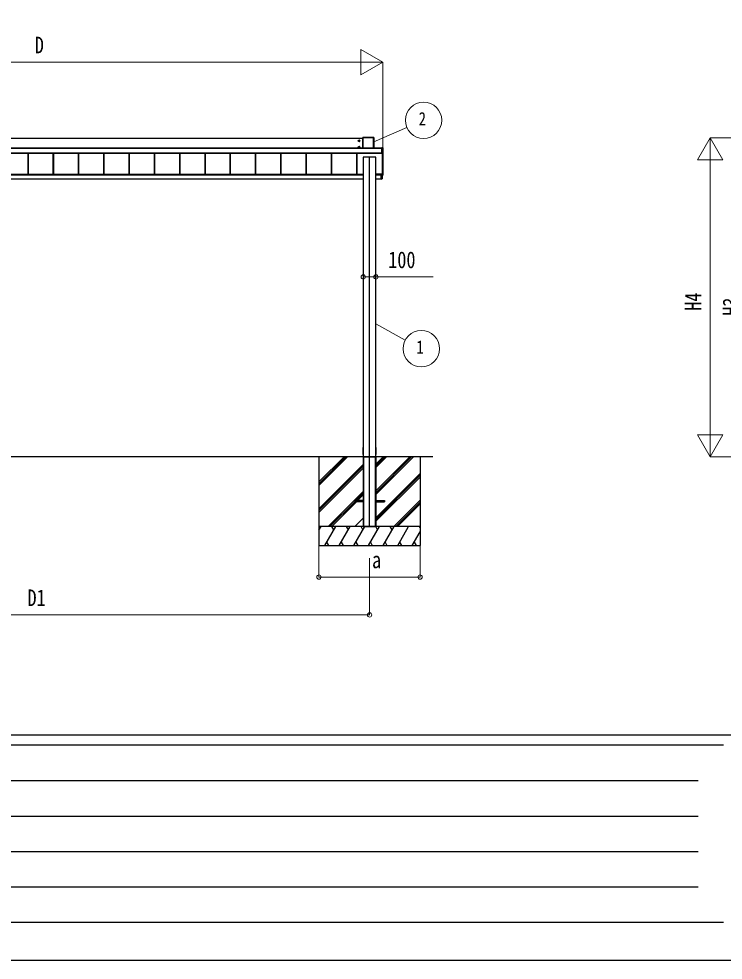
# Model space of a CAD drawing. Units: millimetres, scale not verified. Extents: x -16820 to 16820, y -11880 to 11880.
# Drawn here: x -10794 to -5222, y -11880 to -4436 of the extents above; entities that cross this region are included whole.
import ezdxf
from ezdxf.enums import TextEntityAlignment as Align

# ---------------------------------------------------------------- set-up
doc = ezdxf.new("R2010")
doc.units = ezdxf.units.MM
doc.header["$LTSCALE"] = 40
for name, color, linetype in [('0-3_YKK_11', 7, 'Continuous'), ('0-4_YKK_11E', 7, 'Continuous'), ('0-5_YKK_12', 2, 'Continuous'), ('0-6_YKK_A1', 4, 'Continuous'), ('0-8_YKK_ZWAK', 7, 'Continuous')]:
    doc.layers.add(name, color=color, linetype=linetype)
doc.layers.add('0-7_YKK_D', color=6, linetype='Continuous', lineweight=18)
doc.styles.add('ＭＳ ゴシック', font='')
doc.styles.get('ＭＳ ゴシック').set_extended_font_data('MS Gothic')

msp = doc.modelspace()

# ---------------------------------------------------------------- linework, layer by layer
at = {"layer": '0-3_YKK_11'}
for p, q in [((-13166.92, -5378.87), (-8072.92, -5378.87)), ((-8095.67, -5400.61), (-8110.17, -5400.61)), ((-8102.92, -5393.36), (-8102.92, -5407.86)), ((-8102.16, -5398.33), (-8102.16, -5397.61)), ((-8072.92, -5457.31), (-8072.92, -5375.15)), ((-7987.42, -5374.65), (-8072.42, -5374.65)), ((-7986.92, -5375.15), (-7986.92, -5457.31)), ((-7921.42, -5457.31), (-13318.42, -5457.31)), ((-13318.42, -5497.42), (-7921.42, -5497.42)), ((-10721.42, -5663.65), (-10721.42, -5497.42)), ((-10718.82, -5663.65), (-10718.82, -5497.42)), ((-10718.42, -5663.65), (-10718.42, -5497.42)), ((-10521.42, -5663.65), (-10521.42, -5497.42)), ((-10518.82, -5663.65), (-10518.82, -5497.42)), ((-10518.42, -5663.65), (-10518.42, -5497.42)), ((-10321.42, -5663.65), (-10321.42, -5497.42)), ((-10318.82, -5663.65), (-10318.82, -5497.42)), ((-10318.42, -5663.65), (-10318.42, -5497.42)), ((-10121.42, -5663.65), (-10121.42, -5497.42)), ((-10118.82, -5663.65), (-10118.82, -5497.42)), ((-10118.42, -5663.65), (-10118.42, -5497.42)), ((-9921.42, -5663.65), (-9921.42, -5497.42)), ((-9918.82, -5663.65), (-9918.82, -5497.42)), ((-9918.42, -5663.65), (-9918.42, -5497.42)), ((-9721.42, -5663.65), (-9721.42, -5497.42)), ((-9718.82, -5663.65), (-9718.82, -5497.42)), ((-9718.42, -5663.65), (-9718.42, -5497.42)), ((-9521.42, -5663.65), (-9521.42, -5497.42)), ((-9518.82, -5663.65), (-9518.82, -5497.42)), ((-9518.42, -5663.65), (-9518.42, -5497.42)), ((-9321.42, -5663.65), (-9321.42, -5497.42)), ((-9318.82, -5663.65), (-9318.82, -5497.42)), ((-9318.42, -5663.65), (-9318.42, -5497.42)), ((-9121.42, -5663.65), (-9121.42, -5497.42)), ((-9118.82, -5663.65), (-9118.82, -5497.42)), ((-9118.42, -5663.65), (-9118.42, -5497.42)), ((-8921.42, -5663.65), (-8921.42, -5497.42)), ((-8918.82, -5663.65), (-8918.82, -5497.42)), ((-8918.42, -5663.65), (-8918.42, -5497.42)), ((-8721.42, -5663.65), (-8721.42, -5497.42)), ((-8718.82, -5663.65), (-8718.82, -5497.42)), ((-8718.42, -5663.65), (-8718.42, -5497.42)), ((-8521.42, -5663.65), (-8521.42, -5497.42)), ((-8518.82, -5663.65), (-8518.82, -5497.42)), ((-8518.42, -5663.65), (-8518.42, -5497.42)), ((-8321.42, -5663.65), (-8321.42, -5497.42)), ((-8318.82, -5663.65), (-8318.82, -5497.42)), ((-8318.42, -5663.65), (-8318.42, -5497.42)), ((-8121.42, -5663.65), (-8121.42, -5497.42)), ((-8118.82, -5663.65), (-8118.82, -5497.42)), ((-8118.42, -5663.65), (-8118.42, -5497.42)), ((-8095.67, -5450.58), (-8110.17, -5450.58)), ((-8102.92, -5443.33), (-8102.92, -5457.83)), ((-8102.16, -5448.3), (-8102.16, -5447.58)), ((-7920.22, -5498.83), (-7921.42, -5498.83)), ((-7921.42, -5498.83), (-7921.42, -5498.83)), ((-7920.22, -5498.83), (-7920.22, -5498.83)), ((-7919.62, -5456.03), (-7913.92, -5456.03)), ((-7919.62, -5499.01), (-7913.92, -5499.01)), ((-7913.42, -5456.53), (-7913.42, -5498.51)), ((-8069.92, -5529.01), (-8069.92, -5529.3)), ((-8067.72, -5529), (-8069.62, -5529)), ((-8067.42, -5529.3), (-8067.42, -5529.01)), ((-8067.42, -5529.21), (-8066.42, -5529.21)), ((-8065.92, -5529.3), (-8065.92, -5529.23)), ((-7973.92, -5529.3), (-7973.92, -5529.23)), ((-7973.42, -5529.21), (-7972.42, -5529.21)), ((-7972.42, -5529.3), (-7972.42, -5529.01)), ((-7972.12, -5529), (-7970.22, -5529)), ((-7969.92, -5529.01), (-7969.92, -5529.3)), ((-13169.92, -5663.65), (-8069.92, -5663.65)), ((-13169.92, -5668.52), (-8069.92, -5668.52)), ((-7969.92, -5668.52), (-7926.92, -5668.52)), ((-7920.92, -5665.71), (-7920.92, -5668.29)), ((-7920.92, -5668.31), (-7920.92, -5668.29)), ((-7920.73, -5668.49), (-7920.74, -5668.49)), ((-7920.72, -5668.49), (-7920.72, -5668.49)), ((-7914.39, -5673.21), (-7920.42, -5673.59)), ((-7914.39, -5672.96), (-7913.92, -5672.47)), ((-7970.22, -7900), (-8069.62, -7900)), ((-8067.42, -8450), (-8067.42, -7900)), ((-8065.92, -8450), (-8065.92, -7900)), ((-7973.92, -8450), (-7973.92, -7900)), ((-7972.42, -8450), (-7972.42, -7900))]:
    msp.add_line(p, q, dxfattribs=at)
for points in [[(-8107.92, -5397.72), (-8107.92, -5403.5), (-8102.92, -5406.38), (-8097.92, -5403.5), (-8097.92, -5397.72), (-8102.92, -5394.84)], [(-8107.92, -5447.69), (-8107.92, -5453.47), (-8102.92, -5456.35), (-8097.92, -5453.47), (-8097.92, -5447.69), (-8102.92, -5444.81)]]:
    msp.add_lwpolyline(points, close=True, dxfattribs=at)
for points in [[(-8105.2, -5399.85), (-8105.92, -5399.85), (-8105.92, -5401.37), (-8105.2, -5401.37)], [(-8102.16, -5397.61), (-8103.68, -5397.61), (-8103.68, -5398.33)], [(-8103.68, -5402.89), (-8103.68, -5403.61), (-8102.16, -5403.61), (-8102.16, -5402.89)], [(-8100.64, -5401.37), (-8099.92, -5401.37), (-8099.92, -5399.85), (-8100.64, -5399.85)], [(-8105.2, -5449.82), (-8105.92, -5449.82), (-8105.92, -5451.34), (-8105.2, -5451.34)], [(-8102.16, -5447.58), (-8103.68, -5447.58), (-8103.68, -5448.3)], [(-8103.68, -5452.86), (-8103.68, -5453.58), (-8102.16, -5453.58), (-8102.16, -5452.86)], [(-8100.64, -5451.34), (-8099.92, -5451.34), (-8099.92, -5449.82), (-8100.64, -5449.82)], [(-7921.42, -5498.83), (-7921.42, -5498.28), (-7921.42, -5497.77), (-7921.42, -5456.71), (-7921.42, -5456.23), (-7921.42, -5456.08), (-7921.42, -5456.08), (-7920.22, -5456.08)], [(-7914.92, -5499.01), (-7914.92, -5671.43), (-7914.92, -5672), (-7920.42, -5672.33)], [(-7919.92, -5498.84), (-7919.92, -5671.98), (-7915.42, -5671.98), (-7914.92, -5671.48)], [(-7969.92, -8450), (-7969.92, -7896), (-7969.92, -5529.3), (-7970.22, -5529.3), (-8069.62, -5529.3), (-8069.92, -5529.3), (-8069.92, -7896), (-8069.92, -8450)], [(-7914.39, -5673.21), (-7913.92, -5672.71), (-7913.92, -5672.47), (-7913.92, -5630.94), (-7914.92, -5630.88)], [(-13169.92, -5700), (-13169.55, -5700), (-13169.07, -5700), (-8070.77, -5700), (-8070.29, -5700), (-8069.92, -5700)], [(-8070.79, -5700), (-8070.94, -5702.5), (-8070.42, -5702.5), (-8069.92, -5702.5)], [(-7922.92, -5663.99), (-7922.92, -5663.94), (-7922.92, -5663.65), (-7969.92, -5663.65)], [(-7969.92, -5700), (-7969.55, -5700), (-7969.07, -5700), (-7926.92, -5700)], [(-7969.92, -5702.5), (-7969.42, -5702.5), (-7968.9, -5702.5), (-7969.05, -5700)], [(-7921.92, -5663.26), (-7921.92, -5664), (-7926.92, -5663.99), (-7926.92, -5668.28), (-7926.92, -5668.48), (-7920.73, -5668.49), (-7920.73, -5668.79)], [(-7926.92, -5702.26), (-7926.92, -5668.78), (-7926.92, -5668.48)], [(-7926.92, -5702.26), (-7926.92, -5702.56), (-7920.7, -5702.18), (-7920.42, -5701.88)], [(-7919.92, -5662.96), (-7920.22, -5663.26), (-7923.42, -5663.26), (-7923.42, -5663.65)], [(-7920.42, -5663.26), (-7920.42, -5665.21), (-7920.42, -5668.79), (-7920.42, -5701.88)], [(-7920.42, -5673.01), (-7920.1, -5673.31), (-7914.39, -5672.96)], [(-8069.92, -7825.5), (-8071.65, -7825.5), (-8072.15, -7825.5), (-8072.42, -7856.7), (-8072.22, -7880), (-8071.72, -7880), (-8069.92, -7880)], [(-7969.92, -7880), (-7968.12, -7880), (-7967.62, -7880), (-7967.42, -7856.7), (-7967.69, -7825.5), (-7968.19, -7825.5), (-7969.92, -7825.5)]]:
    msp.add_lwpolyline(points, dxfattribs=at)
for centre, radius in [((-8102.92, -5400.61), 6.25), ((-8102.92, -5400.61), 5), ((-8102.92, -5450.58), 6.25), ((-8102.92, -5450.58), 5)]:
    msp.add_circle(centre, radius, dxfattribs=at)
for centre, radius, start, end in [((-8102.92, -5400.61), 5.58, 153.74848, 206.25152), ((-8102.92, -5400.61), 5.58, 93.74848, 146.25152), ((-8102.92, -5400.61), 5.58, 213.74848, 266.25152), ((-8105.2, -5398.33), 1.52, 270, 0), ((-8105.2, -5402.89), 1.52, 0, 90), ((-8102.92, -5400.61), 5.58, 33.74848, 86.25152), ((-8102.92, -5400.61), 5.58, 273.74848, 326.25152), ((-8100.64, -5398.33), 1.52, 180, 270), ((-8100.64, -5402.89), 1.52, 90, 180), ((-8102.92, -5400.61), 5.58, 333.74848, 26.25152), ((-8102.92, -5450.58), 5.58, 153.74848, 206.25152), ((-8102.92, -5450.58), 5.58, 93.74848, 146.25152), ((-8102.92, -5450.58), 5.58, 213.74848, 266.25152), ((-8105.2, -5448.3), 1.52, 270, 0), ((-8105.2, -5452.86), 1.52, 0, 90), ((-8102.92, -5450.58), 5.58, 33.74848, 86.25152), ((-8102.92, -5450.58), 5.58, 273.74848, 326.25152), ((-8100.64, -5448.3), 1.52, 180, 270), ((-8100.64, -5452.86), 1.52, 90, 180), ((-8102.92, -5450.58), 5.58, 333.74848, 26.25152), ((-7920.13, -5501.45), 2.62, 81.42612, 92.09097), ((-7919.78, -5454.67), 1.41, 271.33232, 274.49739)]:
    msp.add_arc(centre, radius, start, end, dxfattribs=at)
for centre, major_axis, ratio, start_param, end_param in [((-8072.42, -5375.15), (0.382, -0.325), 0.996231, 2.2770247, 3.8440941), ((-7987.42, -5375.15), (0.382, 0.325), 0.996231, 5.5806839, 7.1477533), ((-7920.22, -5456.07), (0.6, 0), 0.026226, 4.712389, 5.6461648), ((-7919.62, -5498.71), (0, 0.3), 0.998743, 2.0534275, 3.1415927), ((-7919.62, -5456.33), (0, 0.3), 0.998743, 6.2831853, 6.8214342), ((-7913.92, -5456.53), (0.382, 0.325), 0.996231, 5.5806839, 7.1477533), ((-7913.92, -5498.51), (0.382, -0.325), 0.996231, 5.4186173, 6.9856867), ((-8069.62, -5529.01), (0.3, 0), 0.034921, 1.5707963, 3.1415927), ((-8067.72, -5529.01), (0.3, 0), 0.034921, 6.2831853, 7.8539816), ((-8066.42, -5529.23), (0.5, 0), 0.034921, 6.2831853, 7.8539816), ((-7973.42, -5529.23), (0.5, 0), 0.034921, 1.5707963, 3.1415927), ((-7972.12, -5529.01), (0.3, 0), 0.034921, 1.5707963, 3.1415927), ((-7970.22, -5529.01), (0.3, 0), 0.034921, 6.2831853, 7.8539816), ((-7920.72, -5665.71), (-0.108, 0.169), 0.994155, 5.7105836, 7.28138), ((-7920.72, -5668.29), (0.145, 0.15), 0.921201, 2.3804184, 3.9145081)]:
    msp.add_ellipse(centre, major_axis=major_axis, ratio=ratio, start_param=start_param, end_param=end_param, dxfattribs=at)
at = {"layer": '0-4_YKK_11E'}
for p, q in [((-8072.08, -5375.28), (-8072.08, -5457.31)), ((-13318.42, -5457.79), (-7921.42, -5457.79)), ((-13318.42, -5496.76), (-7921.42, -5496.76)), ((-13318.42, -5497.28), (-7921.42, -5497.28)), ((-7921.42, -5497.42), (-13318.42, -5497.42)), ((-7920.22, -5456.08), (-7921.42, -5456.08)), ((-7914.38, -5456.71), (-7921.42, -5456.71)), ((-7921.42, -5498.83), (-7920.22, -5498.83)), ((-7920.22, -5456.08), (-7920.22, -5456.08)), ((-7919.67, -5456.07), (-7919.62, -5456.07)), ((-7919.62, -5456.07), (-7919.62, -5456.03)), ((-8069.62, -5529), (-8069.62, -5529.3)), ((-8067.72, -5529.3), (-8067.72, -5529)), ((-8066.42, -5529.21), (-8066.42, -5529.3)), ((-7973.42, -5529.3), (-7973.42, -5529.21)), ((-7972.12, -5529.3), (-7972.12, -5529)), ((-7970.22, -5529), (-7970.22, -5529.3)), ((-13169.92, -5665.65), (-8069.92, -5665.65)), ((-8069.92, -5702.18), (-8070.42, -5702.18)), ((-7969.92, -5665.65), (-7926.92, -5665.65)), ((-7969.42, -5702.18), (-7969.55, -5700)), ((-7926.92, -5668.28), (-7921.2, -5668.29)), ((-7920.72, -5668.79), (-7926.92, -5668.78)), ((-7920.42, -5673.59), (-7914.39, -5673.21)), ((-7914.39, -5672.96), (-7914.39, -5673.21))]:
    msp.add_line(p, q, dxfattribs=at)
for points in [[(-8072.92, -5375.15), (-8072.58, -5375.29), (-8072.58, -5457.31)], [(-7987.76, -5457.31), (-7987.76, -5375.28), (-8072.08, -5375.28), (-8072.08, -5374.79), (-8072.58, -5375.29)], [(-8072.42, -5374.65), (-8072.08, -5374.79), (-7987.76, -5374.79), (-7987.42, -5374.65)], [(-7987.76, -5375.28), (-7987.76, -5374.79), (-7987.26, -5375.29)], [(-7987.26, -5457.31), (-7987.26, -5375.29), (-7986.92, -5375.15)], [(-7913.92, -5456.03), (-7914.38, -5456.23), (-7914.38, -5456.71), (-7914.38, -5497.77), (-7921.42, -5497.77)], [(-7921.42, -5456.23), (-7914.38, -5456.23), (-7913.88, -5456.73)], [(-7913.92, -5499.01), (-7914.38, -5498.28), (-7921.42, -5498.28)], [(-7919.76, -5498.86), (-7919.62, -5498.89), (-7919.62, -5499.01)], [(-7914.38, -5497.77), (-7914.38, -5498.28), (-7913.88, -5497.79)], [(-7913.42, -5498.51), (-7913.88, -5497.79), (-7913.88, -5456.73), (-7913.42, -5456.53)], [(-8070.42, -5702.5), (-8070.42, -5702.18), (-8070.29, -5700)], [(-7969.92, -5702.18), (-7969.42, -5702.18), (-7969.42, -5702.5)], [(-7920.42, -5701.88), (-7920.7, -5701.88), (-7926.92, -5702.26)], [(-7920.92, -5668.29), (-7921.2, -5668.29), (-7921.2, -5665.71), (-7920.92, -5665.71)], [(-7920.73, -5668.79), (-7920.7, -5668.79), (-7920.7, -5701.88)], [(-7920.72, -5668.49), (-7920.72, -5665.21), (-7920.7, -5665.21), (-7920.7, -5663.26)], [(-7920.42, -5673.06), (-7920.1, -5673.36), (-7920.1, -5673.31)], [(-7914.39, -5673.21), (-7914.39, -5673.21), (-7913.92, -5672.71)]]:
    msp.add_lwpolyline(points, dxfattribs=at)
for centre, radius, start, end in [((-8072.2, -5379.39), 4.12, 88.40447, 95.35624), ((-7987.64, -5379.39), 4.12, 84.64376, 91.59553), ((-7914.27, -5460.83), 4.12, 84.64376, 91.59553), ((-7914.27, -5501.89), 4.12, 84.64376, 91.59553), ((-7921.13, -5670.28), 1.98, 83.79926, 91.95127), ((-7921.97, -5668.72), 1.25, 356.45735, 10.27369), ((-7921.93, -5668.67), 1.21, 354.17006, 8.37745), ((-7922.05, -5665.28), 1.35, 350.09675, 2.91202), ((-7921.92, -5668.72), 1.22, 356.27163, 10.47203), ((-7921.93, -5702.03), 1.24, 353.06854, 6.93146)]:
    msp.add_arc(centre, radius, start, end, dxfattribs=at)
for centre, major_axis, ratio, start_param, end_param in [((-7920.22, -5498.89), (0.6, 0), 0.096025, 6.2831853, 7.8539816), ((-7920.22, -5456.07), (0.6, 0), 0.026226, 5.6461648, 6.2831853), ((-8070.42, -5702.2), (0.5, -0.018), 0.036539, 1.5736281, 3.1406975), ((-7969.42, -5702.2), (0.5, 0.018), 0.036539, 0.0008951, 1.5679645), ((-7920.7, -5665.71), (-0.301, 0.4), 0.997782, 5.6362522, 7.2070486), ((-7921.22, -5668.29), (-0.001, 0.2), 0.09157, 4.6769241, 4.7117655), ((-7920.72, -5668.29), (0.482, 0.007), 0.414889, 3.1353871, 4.6694768), ((-7920.7, -5668.29), (-0.301, 0.4), 0.997782, 2.4579529, 2.4946596), ((-7920.7, -5673.39), (0.6, 0.037), 0.034769, 5.198958, 6.2810574)]:
    msp.add_ellipse(centre, major_axis=major_axis, ratio=ratio, start_param=start_param, end_param=end_param, dxfattribs=at)
at = {"layer": '0-5_YKK_12'}
msp.add_line((-8019.92, -8452.5), (-8019.92, -5526.8), dxfattribs=at)
at = {"layer": '0-6_YKK_A1'}
for p, q in [((-7519.92, -7900), (-13169.92, -7900)), ((-8419.92, -7900), (-8419.92, -8600)), ((-8419.92, -8126.63), (-8193.29, -7900)), ((-8419.92, -8098.35), (-8221.57, -7900)), ((-8419.92, -8112.49), (-8207.49, -7900.06)), ((-8419.92, -8310.48), (-8069.92, -7960.48)), ((-8069.92, -7900), (-8069.92, -8450)), ((-8069.62, -7900), (-7970.22, -7900)), ((-7969.92, -7900), (-7969.92, -8450)), ((-7969.92, -7985), (-7884.92, -7900)), ((-7969.92, -7970.86), (-7899.06, -7900)), ((-7969.92, -7956.71), (-7913.21, -7900)), ((-7969.92, -8197.13), (-7672.83, -7900.04)), ((-7969.92, -8182.99), (-7686.97, -7900.04)), ((-7969.92, -8168.85), (-7701.11, -7900.04)), ((-7619.92, -7900), (-7619.92, -8600)), ((-8419.92, -8324.62), (-8069.92, -7974.62)), ((-8419.92, -8338.76), (-8069.92, -7988.76)), ((-7969.92, -8380.98), (-7619.92, -8030.98)), ((-7969.92, -8395.12), (-7619.92, -8045.12)), ((-7969.92, -8409.26), (-7619.92, -8059.26)), ((-8347.31, -8450), (-8069.92, -8172.61)), ((-8128.67, -8245.5), (-8069.92, -8186.75)), ((-8333.17, -8450), (-8137.42, -8254.25)), ((-8319.03, -8450), (-8123.53, -8254.5)), ((-8137.42, -8245.5), (-8137.42, -8254.5)), ((-8069.92, -8245.5), (-8137.42, -8245.5)), ((-8069.92, -8254.5), (-8137.42, -8254.5)), ((-8114.53, -8245.5), (-8069.92, -8200.9)), ((-7969.92, -8245.5), (-7902.42, -8245.5)), ((-7969.92, -8254.5), (-7902.42, -8254.5)), ((-7902.42, -8245.5), (-7902.42, -8254.5)), ((-7826.81, -8450), (-7619.92, -8243.11)), ((-7812.67, -8450), (-7619.92, -8257.25)), ((-7798.53, -8450), (-7619.92, -8271.39)), ((-8135.18, -8450), (-8069.92, -8384.74)), ((-7619.92, -8450), (-8419.92, -8450)), ((-8419.92, -8478.94), (-8403.21, -8450)), ((-8418.21, -8475.98), (-8419.92, -8473.02)), ((-8374.34, -8600), (-8287.74, -8450)), ((-8302.74, -8475.98), (-8317.74, -8450)), ((-8258.87, -8600), (-8172.27, -8450)), ((-8187.27, -8475.98), (-8202.27, -8450)), ((-8143.4, -8600), (-8056.8, -8450)), ((-8071.8, -8475.98), (-8086.8, -8450)), ((-8069.92, -8450), (-7969.92, -8450)), ((-8027.93, -8600), (-7941.33, -8450)), ((-7956.33, -8475.98), (-7971.33, -8450)), ((-7912.46, -8600), (-7825.86, -8450)), ((-7840.86, -8475.98), (-7855.86, -8450)), ((-7796.99, -8600), (-7710.39, -8450)), ((-7619.92, -8458.66), (-7624.92, -8450)), ((-7681.52, -8600), (-7619.92, -8493.3)), ((-8419.92, -8600), (-7619.92, -8600)), ((-8359.35, -8574.02), (-8344.35, -8600)), ((-8243.88, -8574.02), (-8228.88, -8600)), ((-8128.41, -8574.02), (-8113.41, -8600)), ((-8012.93, -8574.02), (-7997.94, -8600)), ((-7897.47, -8574.02), (-7882.47, -8600)), ((-7782, -8574.02), (-7767, -8600)), ((-7666.52, -8574.02), (-7651.53, -8600))]:
    msp.add_line(p, q, dxfattribs=at)
at = {"layer": '0-7_YKK_D', "color": 1}
for p, q in [((-7914.92, -4778.87), (-8088.13, -4678.87)), ((-8088.13, -4678.87), (-8088.13, -4878.87)), ((-13124.92, -4778.87), (-8114.92, -4778.87)), ((-7914.92, -4778.87), (-8261.33, -4778.87)), ((-7914.92, -4778.87), (-8088.13, -4878.87)), ((-7914.92, -5498.01), (-7914.92, -4777.87)), ((-5324.88, -5377.25), (-5424.88, -5550.45)), ((-3851.15, -5377.25), (-5325.88, -5377.25)), ((-5324.88, -5377.25), (-5224.88, -5550.45)), ((-5324.88, -5377.25), (-5324.88, -5723.66)), ((-5424.88, -5550.45), (-5224.88, -5550.45)), ((-5324.88, -5577.25), (-5324.88, -7700)), ((-5324.88, -7900), (-5324.88, -7553.59)), ((-5324.88, -7900), (-5424.88, -7726.8)), ((-5224.88, -7726.8), (-5424.88, -7726.8)), ((-5324.88, -7900), (-5224.88, -7726.8)), ((-4441.75, -7900), (-5325.88, -7900))]:
    msp.add_line(p, q, dxfattribs=at)
at = {"layer": '0-7_YKK_D'}
for p, q in [((-7986.92, -5407.77), (-7724.93, -5295.19)), ((-8069.92, -6474.47), (-8069.92, -6477.99)), ((-7969.92, -6847.72), (-7737.65, -6976.83)), ((-8419.92, -8601), (-8419.92, -8851)), ((-7619.92, -8601), (-7619.92, -8851)), ((-8019.92, -8701), (-8019.92, -9151)), ((-8419.92, -8850), (-7619.92, -8850)), ((-13219.92, -9150), (-8019.92, -9150))]:
    msp.add_line(p, q, dxfattribs=at)
msp.add_lwpolyline([(-8069.92, -6476.99), (-7969.92, -6476.99), (-7515.52, -6476.99)], dxfattribs=at)
for centre, radius in [((-7592.63, -5238.34), 144), ((-8069.92, -6476.99), 17), ((-7969.92, -6476.99), 17), ((-7610.52, -7044.47), 144), ((-8419.92, -8850), 17), ((-7619.92, -8850), 17), ((-8019.92, -9150), 17)]:
    msp.add_circle(centre, radius, dxfattribs=at)
at = {"layer": '0-8_YKK_ZWAK'}
for p, q in [((15580.08, -10100), (-15619.92, -10100)), ((-5219.92, -10180), (-15619.92, -10180)), ((-15449.92, -10460), (-5419.92, -10460)), ((-15449.92, -10740), (-5419.92, -10740)), ((-15449.92, -11020), (-5419.92, -11020)), ((-15449.92, -11300), (-5419.92, -11300)), ((-15619.92, -11580), (-5219.92, -11580))]:
    msp.add_line(p, q, dxfattribs=at)
msp.add_lwpolyline([(-16820, -11880), (16820, -11880), (16820, 11880), (-16820, 11880)], close=True, dxfattribs=at)

# ---------------------------------------------------------------- texts
at = {"layer": '0-7_YKK_D', "color": 1, "style": 'ＭＳ ゴシック', "width": 0.8}
msp.add_text('D', height=132, dxfattribs=at).set_placement((-10667.92, -4748.87), align=Align.BOTTOM_LEFT)
at = {"layer": '0-7_YKK_D', "style": 'ＭＳ ゴシック', "width": 0.8}
for s, height, p in [('2', 105.6, (-7631.03, -5310.34)), ('100', 132, (-7871.92, -6446.99)), ('1', 105.6, (-7648.92, -7116.47)), ('a', 132, (-8000.11, -8820)), ('D1', 132, (-10725.52, -9120))]:
    msp.add_text(s, height=height, dxfattribs=at).set_placement(p, align=Align.BOTTOM_LEFT)
at = {"layer": '0-7_YKK_D', "color": 1, "style": 'ＭＳ ゴシック', "width": 0.8}
for s, p in [('H4', (-5354.88, -6744.22)), ('H3', (-5054.88, -6784.25))]:
    msp.add_text(s, height=132, rotation=90, dxfattribs=at).set_placement(p, align=Align.BOTTOM_LEFT)

doc.saveas('drawing.dxf')
